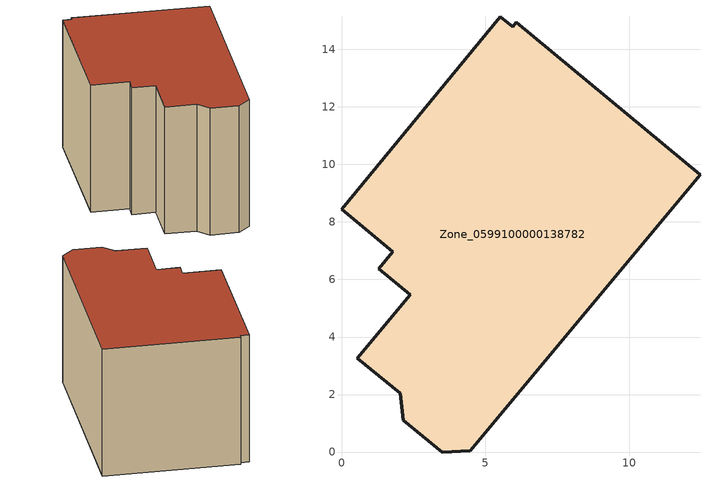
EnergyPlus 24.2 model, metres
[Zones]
Zone_0599100000138782
 floor ground (C_G): 1.29,6.38 1.79,6.96 0,8.44 5.52,15.13 5.95,14.79 6.08,14.95 12.46,9.64 4.47,0.05 3.5,0 2.15,1.11 2.04,2.04 0.55,3.27 2.38,5.47 z0
 wall outside (C_F): 1.79,6.96 1.29,6.38 2.38,5.47 0.55,3.27 2.04,2.04 2.15,1.11 3.5,0 4.47,0.05 12.46,9.64 6.08,14.95 5.95,14.79 5.52,15.13 0,8.44 1.79,6.96 z0:8.35
 roof outside (C_R): 6.08,14.95 5.95,14.79 5.52,15.13 0,8.44 1.79,6.96 1.29,6.38 2.38,5.47 0.55,3.27 2.04,2.04 2.15,1.11 3.5,0 4.47,0.05 12.46,9.64 z8.35
[BUILDING]
Pand.0599100000138782: North Axis=0; Terrain=City; Loads Convergence Tolerance Value=0.04; Temperature Convergence Tolerance Value=0.4; Solar Distribution=FullExterior; Maximum Number of Warmup Days=25; Minimum Number of Warmup Days=1
[Site:Location]
Rotterdam.The.Hague.AP_ZH_NLD Design_Conditions: Latitude=51.96; Longitude=4.45; Time Zone=1; Elevation=-4.5
[SITE:GROUNDTEMPERATURE:BUILDINGSURFACE]
18, 18, 18, 18, 18, 18, 18, 18, 18, 18, 18, 18
[MATERIAL] Thermal Absorptance=0.9; Solar Absorptance=0.7; Visible Absorptance=0.7
Name | Roughness | Thickness | Conductivity | Density | Specific Heat
G.TC.1946 | MediumSmooth | 0.15 | 1 | 540 | 1210
F.TC.1946 | Rough | 0.3 | 0.857143 | 1920 | 840
R.TC.1946 | MediumRough | 0.2 | 0.909091 | 1500 | 1000
[CONSTRUCTION]
C_G: G.TC.1946
C_F: F.TC.1946
C_R: R.TC.1946
[ZONE]
Zone_0599100000138782: Type=1; Multiplier=1; Ceiling Height=Autocalculate; Volume=Autocalculate; Floor Area=autocalculate; Part of Total Floor Area=Yes
[ZONEINFILTRATION:DESIGNFLOWRATE]
Infil_Zone_0599100000138782: Zone or ZoneList or Space or SpaceList=Zone_0599100000138782; Schedule=AlwaysOn; Design Flow Rate Calculation Method=Flow/Area; Flow Rate per Floor Area=0.003; Constant Term Coefficient=1; Temperature Term Coefficient=0; Velocity Term Coefficient=0; Velocity Squared Term Coefficient=0
[HVACTEMPLATE:ZONE:IDEALLOADSAIRSYSTEM]
Zone_0599100000138782: Maximum Heating Supply Air Temperature=50; Minimum Cooling Supply Air Temperature=13; Maximum Heating Supply Air Humidity Ratio=0.0156; Minimum Cooling Supply Air Humidity Ratio=0.0077; Heating Limit=NoLimit; Cooling Limit=NoLimit; Dehumidification Control Type=ConstantSensibleHeatRatio; Cooling Sensible Heat Ratio=0.7; Dehumidification Setpoint=60; Humidification Control Type=None; Humidification Setpoint=30; Outdoor Air Method=None; Outdoor Air Flow Rate per Person=0.00944; Outdoor Air Flow Rate per Zone Floor Area=0; Outdoor Air Flow Rate per Zone=0; Demand Controlled Ventilation Type=None; Outdoor Air Economizer Type=NoEconomizer; Heat Recovery Type=None; Sensible Heat Recovery Effectiveness=0.7; Latent Heat Recovery Effectiveness=0.65
[ZONECONTROL:THERMOSTAT]
ThermostatControl_Zone_0599100000138782: Zone or ZoneList=Zone_0599100000138782; Control Type Schedule=DualSetpointControlType; Control 1=Thermostat_Zone_0599100000138782; Temperature Difference Between Cutout And Setpoint=0
[THERMOSTATSETPOINT:DUALSETPOINT]
Thermostat_Zone_0599100000138782: Heating Setpoint Temperature Schedule=HeatingSetpoint_Zone_0599100000138782; Cooling Setpoint Temperature Schedule=CoolingSetpoint_Zone_0599100000138782
[SCHEDULE:COMPACT]
HeatingSetpoint_Zone_0599100000138782: Through: 12/31, For: AllDays, Until: 24:00, 21
CoolingSetpoint_Zone_0599100000138782: Through: 12/31, For: AllDays, Until: 24:00, 24
DualSetpointControlType: Through: 12/31, For: AllDays, Until: 24:00, 4
AlwaysOn: Through: 12/31, For: AllDays, Until: 24:00, 1
